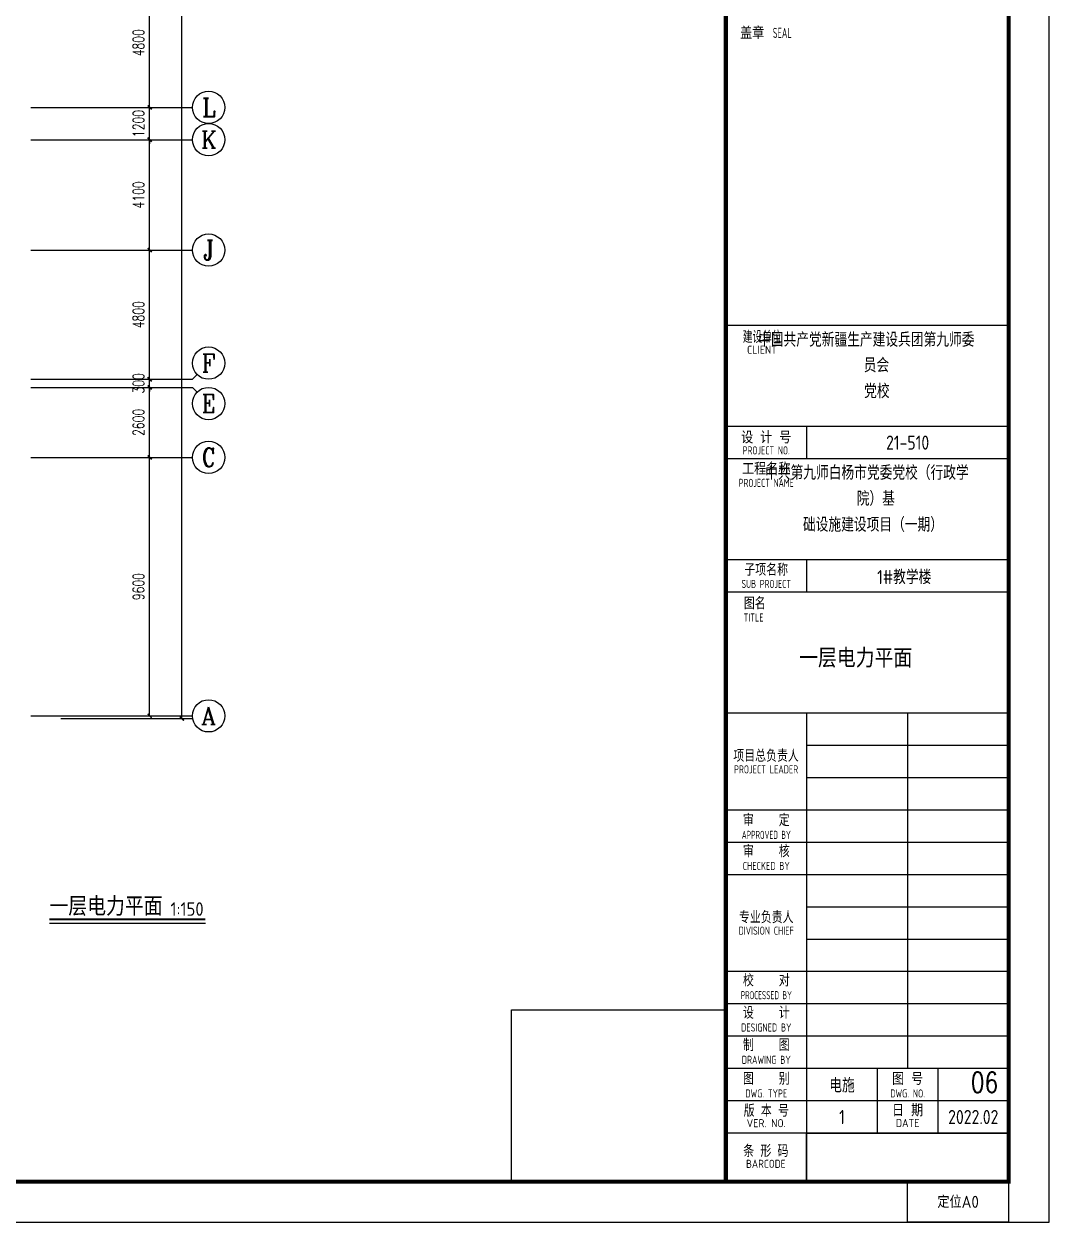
# Model space of a CAD drawing. Extents: x 0 to 302064749, y -59725395 to 1524223.
# Drawn here: x 2172184 to 2210242, y 1398073 to 1442572 of the extents above; entities that cross this region are included whole.
import ezdxf
from ezdxf.enums import TextEntityAlignment as Align

# ---------------------------------------------------------------- set-up
doc = ezdxf.new("R2010")
doc.units = 0
doc.header["$LTSCALE"] = 1000
for name, color, linetype in [('0-底图', 7, 'Continuous'), ('AXIS', 3, 'Continuous'), ('AXIS_TEXT', 7, 'Continuous'), ('BTTK', 7, 'Continuous'), ('PUB_TITLE', 4, 'Continuous'), ('SIG_TEXT', 7, 'Continuous'), ('TEL_SYMB', 3, 'Continuous')]:
    doc.layers.add(name, color=color, linetype=linetype)
doc.layers.add('条形码', color=7, linetype='Continuous', plot=False)
doc.layers.add('验收章', color=7, linetype='Continuous', plot=False)
doc.styles.add('_TCH_AXIS', font='COMPLEX', dxfattribs={"bigfont": 'GBCBIG'})
doc.styles.add('_TEL_DIM', font='simplex.shx', dxfattribs={"width": 0.8, "height": 3.5, "bigfont": 'gbcbig.shx'})
doc.styles.add('A_DIM_T3', font='simplex.shx', dxfattribs={"width": 0.7, "bigfont": 'gbcbig.shx'})
doc.styles.add('COMPLEX', font='COMPLEX')
doc.styles.add('HZ(TK)', font='geniso.shx', dxfattribs={"width": 0.9, "bigfont": 'hztxt.shx'})
doc.styles.get("Standard").update_dxf_attribs({"font": 'geniso.shx', "bigfont": 'hztxt.shx'})
doc.dimstyles.new('_TCH_ARCH&&150', dxfattribs={"dimtxt": 420, "dimasz": 150, "dimexe": 375, "dimexo": 450, "dimgap": 202.5, "dimtad": 1, "dimdec": 0, "dimzin": 0, "dimdsep": 46, "dimtxsty": 'A_DIM_T3', "dimblk": 'ARCHTICK', "dimcen": 0.09, "dimclrt": 7, "dimazin": 2, "dimtfac": 1, "dimtdec": 0, "dimtix": 1, "dimtmove": 2, "dimatfit": 3, "dimfxl": 150, "dimtolj": 1, "dimtzin": 0, "dimarcsym": 0})

# ---------------------------------------------------------------- blocks, each defined once
blk = doc.blocks.new('vhtemplate_2020年新竖式图框_A0')
at = {"layer": 'BTTK'}
for p, q in [((1179, 222), (1109, 222)), ((1179, 197), (1109, 197)), ((1129, 197), (1129, 189)), ((1179, 189), (1109, 189)), ((1179, 164), (1109, 164)), ((1109, 164), (1109, 156)), ((1129, 164), (1129, 156)), ((1179, 156), (1109, 156)), ((1179, 126), (1109, 126)), ((1129, 126), (1129, 10)), ((1154, 126), (1154, 38)), ((1179, 118), (1129, 118)), ((1179, 110), (1129, 110)), ((1179, 102), (1109, 102)), ((1179, 94), (1109, 94)), ((1179, 86), (1109, 86)), ((1179, 78), (1129, 78)), ((1179, 70), (1129, 70)), ((1179, 62), (1109, 62)), ((1179, 54), (1109, 54)), ((1179, 46), (1109, 46)), ((1179, 38), (1109, 38)), ((1146.5, 38), (1146.5, 22)), ((1161.5, 38), (1161.5, 22)), ((1179, 30), (1109, 30)), ((1179, 22), (1109, 22))]:
    blk.add_line(p, q, dxfattribs=at)
at = {"layer": 'PUB_TITLE', "color": 7}
blk.add_lwpolyline([(0, 0), (1189, 0), (1189, 841), (0, 841)], close=True, dxfattribs=at)
at = {"layer": 'PUB_TITLE', "const_width": 1}
blk.add_lwpolyline([(25, 10), (1179, 10), (1179, 831), (25, 831)], close=True, dxfattribs=at)
blk.add_lwpolyline([(1109, 10), (1109, 831)], dxfattribs=at)
at = {"layer": '条形码'}
blk.add_lwpolyline([(1129, 22), (1179, 22), (1179, 10), (1129, 10)], close=True, dxfattribs=at)
at = {"layer": '验收章'}
for points in [[(1109, 10), (1055.93, 10), (1055.93, 52.53), (1109, 52.53)], [(1154, 10), (1179, 10), (1179, 0), (1154, 0)]]:
    blk.add_lwpolyline(points, close=True, dxfattribs=at)
at = {"layer": 'BTTK', "color": 1, "style": 'HZ(TK)'}
blk.add_text('盖章  ', height=3, dxfattribs=at).set_placement((1117.25, 294.46), align=Align.MIDDLE_CENTER)
at = {"layer": 'BTTK', "color": 1, "style": 'HZ(TK)', "width": 0.65}
blk.add_text('SEAL', height=2.5, dxfattribs=at).set_placement((1122.96, 294.46), align=Align.MIDDLE_CENTER)
at = {"layer": 'BTTK', "style": 'HZ(TK)'}
for s, height, width, p in [('建设单位', 3, 0.8, (1118.01, 219.17)), ('PROJECT NO.', 2, 0.75, (1119, 191.07)), ('PROJECT NAME', 2, 0.65, (1119, 183.03)), ('子项名称', 3, 0.9, (1119, 161.52)), ('SUB PROJECT', 2, 0.65, (1119, 158.01)), ('项目总负责人', 3, 0.9, (1118.96, 115.45)), ('PROJECT LEADER', 2, 0.8, (1118.96, 112.09)), ('审    定', 3, 0.9, (1119.02, 99.52)), ('APPROVED BY', 2, 0.6, (1119.02, 95.87)), ('审    核', 3, 0.9, (1119.02, 91.83)), ('CHECKED BY', 2, 0.7, (1119.02, 88.18)), ('专业负责人', 3, 0.9, (1119, 75.48)), ('DIVISION CHIEF', 2, 0.8, (1119, 72.15)), ('校    对', 3, 0.9, (1119.02, 59.83)), ('PROCESSED BY', 2, 0.6, (1119.02, 56.17)), ('设    计', 3, 0.9, (1119.02, 51.83)), ('DESIGNED BY', 2, 0.7, (1119.02, 48.17)), ('制    图', 3, 0.9, (1119.02, 43.83)), ('DRAWING BY', 2, 0.7, (1119.02, 40.17)), ('图    别', 3, 0.9, (1119.02, 35.5)), ('DWG. TYPE', 2, 0.8, (1119.02, 31.84)), ('DWG. NO.', 2, 0.7, (1154, 31.84)), ('版 本 号', 3, 0.9, (1119.02, 27.57)), ('条 形 码', 3, 0.9, (1118.9, 17.6)), ('BARCODE', 2, 0.95, (1118.9, 14.42))]:
    blk.add_text(s, height=height, dxfattribs=dict(at, width=width)).set_placement(p, align=Align.MIDDLE_CENTER)
for s, height, p in [('CLIENT', 2, (1117.95, 215.99)), ('设 计 号', 3, (1119, 194.28)), ('工程名称', 3, (1119, 186.52)), ('图 号', 3, (1154, 35.46)), ('日 期', 3, (1154, 27.67)), ('VER. NO.', 2, (1119, 24.48)), ('DATE', 2, (1154, 24.52))]:
    blk.add_text(s, height=height, dxfattribs=at).set_placement(p, align=Align.MIDDLE_CENTER)
for s, height, width, p in [('图名', 3, 0.9, (1113.46, 153.22)), ('TITLE', 2, 0.8, (1113.4, 149.68))]:
    blk.add_text(s, height=height, dxfattribs=dict(at, width=width)).set_placement(p, align=Align.MIDDLE_LEFT)
at = {"layer": 'BTTK', "color": 4, "style": 'HZ(TK)', "width": 0.9}
for tag, p in [('合作单位', (1144, 743.5)), ('建设单位', (1144, 209.5)), ('工程名称', (1144, 176.5)), ('子项名称', (1154, 160)), ('图纸名称', (1144, 141))]:
    blk.add_attdef(tag, text='', height=3.5, dxfattribs=at).set_placement(p, align=Align.MIDDLE_CENTER)
for tag, p in [('注册证书号', (1156.5, 309.01)), ('注册印章号', (1156.5, 301.01)), ('设计号', (1154, 193)), ('图别', (1137.75, 34)), ('图号', (1170.25, 34)), ('版本号', (1137.75, 26)), ('日期', (1170.25, 26))]:
    blk.add_attdef(tag, text='', height=3.5, dxfattribs=at).set_placement(p, align=Align.MIDDLE)
at = {"layer": '验收章', "style": 'HZ(TK)'}
blk.add_text('定位A0', height=3, dxfattribs=at).set_placement((1166.5, 5), align=Align.MIDDLE_CENTER)
blk = doc.blocks.new('_ArchTick')
at = {"color": 0, "linetype": 'ByBlock', "const_width": 0.4}
blk.add_lwpolyline([(-0.5, -0.5), (0.5, 0.5)], dxfattribs=at)
blk = doc.blocks.new('*D1027')
at = {"layer": 'AXIS', "color": 0, "lineweight": -2, "transparency": 16777216}
for p, q in [((1176154, -52450), (1179829, -52450)), ((1179454, -62050), (1179454, -52450)), ((1176154, -62050), (1179829, -62050))]:
    blk.add_line(p, q, dxfattribs=at)
at = {"layer": 'Defpoints', "color": 0, "transparency": 16777216}
for p in [(1175704, -52450), (1179454, -52450), (1175704, -62050)]:
    blk.add_point(p, dxfattribs=at)
at = {"layer": 'AXIS', "color": 0, "lineweight": -2, "transparency": 16777216, "xscale": 150, "yscale": 150, "zscale": 150}
for p, rotation in [((1179454, -52450), 90), ((1179454, -62050), 270)]:
    blk.add_blockref('_ArchTick', p, dxfattribs=dict(at, rotation=rotation))
at = {"layer": 'AXIS', "color": 7, "transparency": 16777216, "insert": (1179041, -57250), "char_height": 420, "attachment_point": 5, "rotation": 90, "style": 'A_DIM_T3'}
blk.add_mtext('\\A1;9600', dxfattribs=at)
blk = doc.blocks.new('*D1028')
at = {"layer": 'AXIS', "color": 0, "lineweight": -2, "transparency": 16777216}
for p, q in [((1176154, -49850), (1179829, -49850)), ((1179454, -52450), (1179454, -49850)), ((1176154, -52450), (1179829, -52450))]:
    blk.add_line(p, q, dxfattribs=at)
at = {"layer": 'Defpoints', "color": 0, "transparency": 16777216}
for p in [(1175704, -49850), (1179454, -49850), (1175704, -52450)]:
    blk.add_point(p, dxfattribs=at)
at = {"layer": 'AXIS', "color": 0, "lineweight": -2, "transparency": 16777216, "xscale": 150, "yscale": 150, "zscale": 150}
for p, rotation in [((1179454, -49850), 90), ((1179454, -52450), 270)]:
    blk.add_blockref('_ArchTick', p, dxfattribs=dict(at, rotation=rotation))
at = {"layer": 'AXIS', "color": 7, "transparency": 16777216, "insert": (1179041, -51150), "char_height": 420, "attachment_point": 5, "rotation": 90, "style": 'A_DIM_T3'}
blk.add_mtext('\\A1;2600', dxfattribs=at)
blk = doc.blocks.new('*D1029')
at = {"layer": 'AXIS', "color": 0, "lineweight": -2, "transparency": 16777216}
for p, q in [((1176154, -49550), (1179829, -49550)), ((1179454, -49550), (1179454, -49400)), ((1179454, -49850), (1179454, -49550)), ((1176154, -49850), (1179829, -49850)), ((1179454, -49850), (1179454, -50000))]:
    blk.add_line(p, q, dxfattribs=at)
at = {"layer": 'Defpoints', "color": 0, "transparency": 16777216}
for p in [(1175704, -49550), (1179454, -49550), (1175704, -49850)]:
    blk.add_point(p, dxfattribs=at)
at = {"layer": 'AXIS', "color": 0, "lineweight": -2, "transparency": 16777216, "xscale": 150, "yscale": 150, "zscale": 150}
for p, rotation in [((1179454, -49550), 270), ((1179454, -49850), 90)]:
    blk.add_blockref('_ArchTick', p, dxfattribs=dict(at, rotation=rotation))
at = {"layer": 'AXIS', "color": 7, "transparency": 16777216, "insert": (1179041, -49700), "char_height": 420, "attachment_point": 5, "rotation": 90, "style": 'A_DIM_T3'}
blk.add_mtext('\\A1;300', dxfattribs=at)
blk = doc.blocks.new('*D1030')
at = {"layer": 'AXIS', "color": 0, "lineweight": -2, "transparency": 16777216}
for p, q in [((1176154, -44750), (1179829, -44750)), ((1179454, -49550), (1179454, -44750)), ((1176154, -49550), (1179829, -49550))]:
    blk.add_line(p, q, dxfattribs=at)
at = {"layer": 'Defpoints', "color": 0, "transparency": 16777216}
for p in [(1175704, -44750), (1179454, -44750), (1175704, -49550)]:
    blk.add_point(p, dxfattribs=at)
at = {"layer": 'AXIS', "color": 0, "lineweight": -2, "transparency": 16777216, "xscale": 150, "yscale": 150, "zscale": 150}
for p, rotation in [((1179454, -44750), 90), ((1179454, -49550), 270)]:
    blk.add_blockref('_ArchTick', p, dxfattribs=dict(at, rotation=rotation))
at = {"layer": 'AXIS', "color": 7, "transparency": 16777216, "insert": (1179041, -47150), "char_height": 420, "attachment_point": 5, "rotation": 90, "style": 'A_DIM_T3'}
blk.add_mtext('\\A1;4800', dxfattribs=at)
blk = doc.blocks.new('*D1031')
at = {"layer": 'AXIS', "color": 0, "lineweight": -2, "transparency": 16777216}
for p, q in [((1176154, -40650), (1179829, -40650)), ((1179454, -44750), (1179454, -40650)), ((1176154, -44750), (1179829, -44750))]:
    blk.add_line(p, q, dxfattribs=at)
at = {"layer": 'Defpoints', "color": 0, "transparency": 16777216}
for p in [(1175704, -40650), (1179454, -40650), (1175704, -44750)]:
    blk.add_point(p, dxfattribs=at)
at = {"layer": 'AXIS', "color": 0, "lineweight": -2, "transparency": 16777216, "xscale": 150, "yscale": 150, "zscale": 150}
for p, rotation in [((1179454, -40650), 90), ((1179454, -44750), 270)]:
    blk.add_blockref('_ArchTick', p, dxfattribs=dict(at, rotation=rotation))
at = {"layer": 'AXIS', "color": 7, "transparency": 16777216, "insert": (1179041, -42700), "char_height": 420, "attachment_point": 5, "rotation": 90, "style": 'A_DIM_T3'}
blk.add_mtext('\\A1;4100', dxfattribs=at)
blk = doc.blocks.new('*D1032')
at = {"layer": 'AXIS', "color": 0, "lineweight": -2, "transparency": 16777216}
for p, q in [((1176154, -39450), (1179829, -39450)), ((1179454, -39450), (1179454, -39300)), ((1179454, -40650), (1179454, -39450)), ((1176154, -40650), (1179829, -40650)), ((1179454, -40650), (1179454, -40800))]:
    blk.add_line(p, q, dxfattribs=at)
at = {"layer": 'Defpoints', "color": 0, "transparency": 16777216}
for p in [(1175704, -39450), (1179454, -39450), (1175704, -40650)]:
    blk.add_point(p, dxfattribs=at)
at = {"layer": 'AXIS', "color": 0, "lineweight": -2, "transparency": 16777216, "xscale": 150, "yscale": 150, "zscale": 150}
for p, rotation in [((1179454, -39450), 270), ((1179454, -40650), 90)]:
    blk.add_blockref('_ArchTick', p, dxfattribs=dict(at, rotation=rotation))
at = {"layer": 'AXIS', "color": 7, "transparency": 16777216, "insert": (1179041, -40050), "char_height": 420, "attachment_point": 5, "rotation": 90, "style": 'A_DIM_T3'}
blk.add_mtext('\\A1;1200', dxfattribs=at)
blk = doc.blocks.new('*D1033')
at = {"layer": 'AXIS', "color": 0, "lineweight": -2, "transparency": 16777216}
for p, q in [((1176154, -34650), (1179829, -34650)), ((1179454, -39450), (1179454, -34650)), ((1176154, -39450), (1179829, -39450))]:
    blk.add_line(p, q, dxfattribs=at)
at = {"layer": 'Defpoints', "color": 0, "transparency": 16777216}
for p in [(1175704, -34650), (1179454, -34650), (1175704, -39450)]:
    blk.add_point(p, dxfattribs=at)
at = {"layer": 'AXIS', "color": 0, "lineweight": -2, "transparency": 16777216, "xscale": 150, "yscale": 150, "zscale": 150}
for p, rotation in [((1179454, -34650), 90), ((1179454, -39450), 270)]:
    blk.add_blockref('_ArchTick', p, dxfattribs=dict(at, rotation=rotation))
at = {"layer": 'AXIS', "color": 7, "transparency": 16777216, "insert": (1179041, -37050), "char_height": 420, "attachment_point": 5, "rotation": 90, "style": 'A_DIM_T3'}
blk.add_mtext('\\A1;4800', dxfattribs=at)
blk = doc.blocks.new('*D1049')
at = {"layer": 'AXIS', "color": 0, "lineweight": -2, "transparency": 16777216}
for p, q in [((1176154, 28250), (1181029, 28250)), ((1180654, -62150), (1180654, 28250)), ((1176154, -62150), (1181029, -62150))]:
    blk.add_line(p, q, dxfattribs=at)
at = {"layer": 'Defpoints', "color": 0, "transparency": 16777216}
for p in [(1175704, 28250), (1180654, 28250), (1175704, -62150)]:
    blk.add_point(p, dxfattribs=at)
at = {"layer": 'AXIS', "color": 0, "lineweight": -2, "transparency": 16777216, "xscale": 150, "yscale": 150, "zscale": 150}
for p, rotation in [((1180654, 28250), 90), ((1180654, -62150), 270)]:
    blk.add_blockref('_ArchTick', p, dxfattribs=dict(at, rotation=rotation))
at = {"layer": 'AXIS', "color": 7, "transparency": 16777216, "insert": (1180241, -16950), "char_height": 420, "attachment_point": 5, "rotation": 90, "style": 'A_DIM_T3'}
blk.add_mtext('\\A1;90400', dxfattribs=at)
blk = doc.blocks.new('_AXISO')
blk.add_circle((0, 0), 0.5)
at = {"layer": 'AXIS_TEXT', "style": 'COMPLEX', "width": 1.041667}
blk.add_attdef('A', text='', height=0.56, dxfattribs=at).set_placement((-0.25, -0.28), (0.25, -0.28), align=Align.FIT)
blk = doc.blocks.new('gfhjghj')
at = {"layer": 'AXIS'}
for p, q in [((1175042.5, -39449.9), (1181042.5, -39449.9)), ((1175042.5, -40649.9), (1181042.5, -40649.9)), ((1175042.5, -44749.9), (1181042.5, -44749.9)), ((1181218.2, -49374.2), (1181042.5, -49549.9)), ((1175042.5, -49549.9), (1181042.5, -49549.9)), ((1175042.5, -49849.9), (1181042.5, -49849.9)), ((1181218.2, -50025.7), (1181042.5, -49849.9)), ((1175042.5, -52449.9), (1181042.5, -52449.9)), ((1175042.5, -62049.9), (1181042.5, -62049.9))]:
    blk.add_line(p, q, dxfattribs=at)
ref = blk.add_blockref('_AXISO', (1181642.5, -39449.9), dxfattribs=dict(at, xscale=1200, yscale=1200, zscale=1200))
ref.add_attrib('A', 'L', dxfattribs={"layer": 'AXIS_TEXT', "height": 683.5, "style": '_TCH_AXIS'}).set_placement((1181398.4, -39791.7), (1181886.6, -39791.7), align=Align.FIT)
ref = blk.add_blockref('_AXISO', (1181642.5, -40649.9), dxfattribs=dict(at, xscale=1200, yscale=1200, zscale=1200))
ref.add_attrib('A', 'K', dxfattribs={"layer": 'AXIS_TEXT', "height": 622.9, "style": '_TCH_AXIS'}).set_placement((1181360.7, -40961.4), (1181924.3, -40961.4), align=Align.FIT)
ref = blk.add_blockref('_AXISO', (1181642.5, -44749.9), dxfattribs=dict(at, xscale=1200, yscale=1200, zscale=1200))
ref.add_attrib('A', 'J', dxfattribs={"layer": 'AXIS_TEXT', "height": 744.1, "style": '_TCH_AXIS'}).set_placement((1181447.6, -45122), (1181837.4, -45122), align=Align.FIT)
ref = blk.add_blockref('_AXISO', (1181642.5, -48949.9), dxfattribs=dict(at, xscale=1200, yscale=1200, zscale=1200))
ref.add_attrib('A', 'F', dxfattribs={"layer": 'AXIS_TEXT', "height": 668.2, "style": '_TCH_AXIS'}).set_placement((1181388, -49284), (1181897, -49284), align=Align.FIT)
ref = blk.add_blockref('_AXISO', (1181642.5, -50449.9), dxfattribs=dict(at, xscale=1200, yscale=1200, zscale=1200))
ref.add_attrib('A', 'E', dxfattribs={"layer": 'AXIS_TEXT', "height": 668.2, "style": '_TCH_AXIS'}).set_placement((1181388, -50784), (1181897, -50784), align=Align.FIT)
ref = blk.add_blockref('_AXISO', (1181642.5, -52449.9), dxfattribs=dict(at, xscale=1200, yscale=1200, zscale=1200))
ref.add_attrib('A', 'C', dxfattribs={"layer": 'AXIS_TEXT', "height": 683.5, "style": '_TCH_AXIS'}).set_placement((1181398.4, -52791.7), (1181886.6, -52791.7), align=Align.FIT)
ref = blk.add_blockref('_AXISO', (1181642.5, -62049.9), dxfattribs=dict(at, xscale=1200, yscale=1200, zscale=1200))
ref.add_attrib('A', 'A', dxfattribs={"layer": 'AXIS_TEXT', "height": 637.8, "style": '_TCH_AXIS'}).set_placement((1181369.2, -62368.8), (1181915.8, -62368.8), align=Align.FIT)
for p1, p2, distance, picture, middle in [((1175703.7, -62149.9), (1175703.7, 28250.1), -4950, '*D1049', (1180241.2, -16949.9)), ((1175703.7, -39449.9), (1175703.7, -34649.9), -3750, '*D1033', (1179041.2, -37049.9)), ((1175703.7, -40649.9), (1175703.7, -39449.9), -3750, '*D1032', (1179041.2, -40049.9)), ((1175703.7, -44749.9), (1175703.7, -40649.9), -3750, '*D1031', (1179041.2, -42699.9)), ((1175703.7, -49549.9), (1175703.7, -44749.9), -3750, '*D1030', (1179041.2, -47149.9)), ((1175703.7, -49849.9), (1175703.7, -49549.9), -3750, '*D1029', (1179041.2, -49699.9)), ((1175703.7, -52449.9), (1175703.7, -49849.9), -3750, '*D1028', (1179041.2, -51149.9)), ((1175703.7, -62049.9), (1175703.7, -52449.9), -3750, '*D1027', (1179041.2, -57249.9))]:
    dim = blk.add_aligned_dim(p1=p1, p2=p2, distance=distance, dimstyle='_TCH_ARCH&&150', dxfattribs=at)
    dim.commit()
    dim.dimension.update_dxf_attribs({"geometry": picture, "text_midpoint": middle})

msp = doc.modelspace()

# ---------------------------------------------------------------- linework, layer by layer
at = {"layer": 'TEL_SYMB', "const_width": 70}
msp.add_lwpolyline([(2173131, 1409319), (2178924, 1409319)], dxfattribs=at)
at = {"layer": 'TEL_SYMB'}
msp.add_lwpolyline([(2173131, 1409179), (2178924, 1409179)], dxfattribs=at)

# ---------------------------------------------------------------- block references
at = {"layer": '0-底图'}
ref = msp.add_blockref('vhtemplate_2020年新竖式图框_A0', (2031892, 1398073), dxfattribs=dict(at, xscale=150, yscale=150, zscale=150))
ref.add_attrib('建设单位_001', '中国共产党新疆生产建设兵团第九师委', (2199440, 1430582), dxfattribs={"layer": 'BTTK', "color": 4, "height": 525, "style": 'HZ(TK)', "width": 0.9})
ref.add_attrib('工程名称_001', '中共第九师白杨市党委党校（行政学', (2199700, 1425641), dxfattribs={"layer": 'BTTK', "color": 4, "height": 525, "style": 'HZ(TK)', "width": 0.9})
ref.add_attrib('子项名称_001', '1#教学楼', (2203859, 1421766), dxfattribs={"layer": 'BTTK', "color": 4, "height": 525, "style": 'HZ(TK)', "width": 0.9})
ref.add_attrib('设计号', '21-510', dxfattribs={"layer": 'BTTK', "color": 4, "height": 525, "style": 'HZ(TK)', "width": 0.9}).set_placement((2204992, 1427023), align=Align.MIDDLE)
ref.add_attrib('图别', '电施', dxfattribs={"layer": 'BTTK', "color": 4, "height": 525, "style": 'HZ(TK)', "width": 0.9}).set_placement((2202554, 1403173), align=Align.MIDDLE)
ref.add_attrib('版本号', '1', dxfattribs={"layer": 'BTTK', "color": 4, "height": 525, "style": 'HZ(TK)', "width": 0.9}).set_placement((2202554, 1401973), align=Align.MIDDLE)
ref.add_attrib('日期', '2022.02', dxfattribs={"layer": 'BTTK', "color": 4, "height": 525, "style": 'HZ(TK)', "width": 0.9}).set_placement((2207429, 1401973), align=Align.MIDDLE)
ref.add_attrib('建设单位_002', '员会', (2203362, 1429634), dxfattribs={"layer": 'BTTK', "color": 4, "height": 525, "style": 'HZ(TK)', "width": 0.9})
ref.add_attrib('建设单位_003', '党校', (2203377, 1428671), dxfattribs={"layer": 'BTTK', "color": 4, "height": 525, "style": 'HZ(TK)', "width": 0.9})
ref.add_attrib('工程名称_002', '院）基', (2203102, 1424679), dxfattribs={"layer": 'BTTK', "color": 4, "height": 525, "style": 'HZ(TK)', "width": 0.9})
ref.add_attrib('工程名称_003', '础设施建设项目（一期）', (2201107, 1423712), dxfattribs={"layer": 'BTTK', "color": 4, "height": 525, "style": 'HZ(TK)', "width": 0.9})
msp.add_blockref('gfhjghj', (997397, 1478924), dxfattribs=at)

# ---------------------------------------------------------------- texts
at = {"layer": '0-底图', "color": 7}
msp.add_text('一层电力平面', height=700, dxfattribs=at).set_placement((2200963, 1418668))
at = {"layer": 'SIG_TEXT', "color": 0, "style": '_TEL_DIM', "width": 0.8}
msp.add_text('06', height=750, dxfattribs=at).set_placement((2207332, 1402884))
at = {"layer": 'TEL_SYMB', "color": 7}
for s, height, p in [('一层电力平面', 700, (2173131, 1409448)), ('1:150', 500, (2177624, 1409448))]:
    msp.add_text(s, height=height, dxfattribs=at).set_placement(p)

doc.saveas('drawing.dxf')
